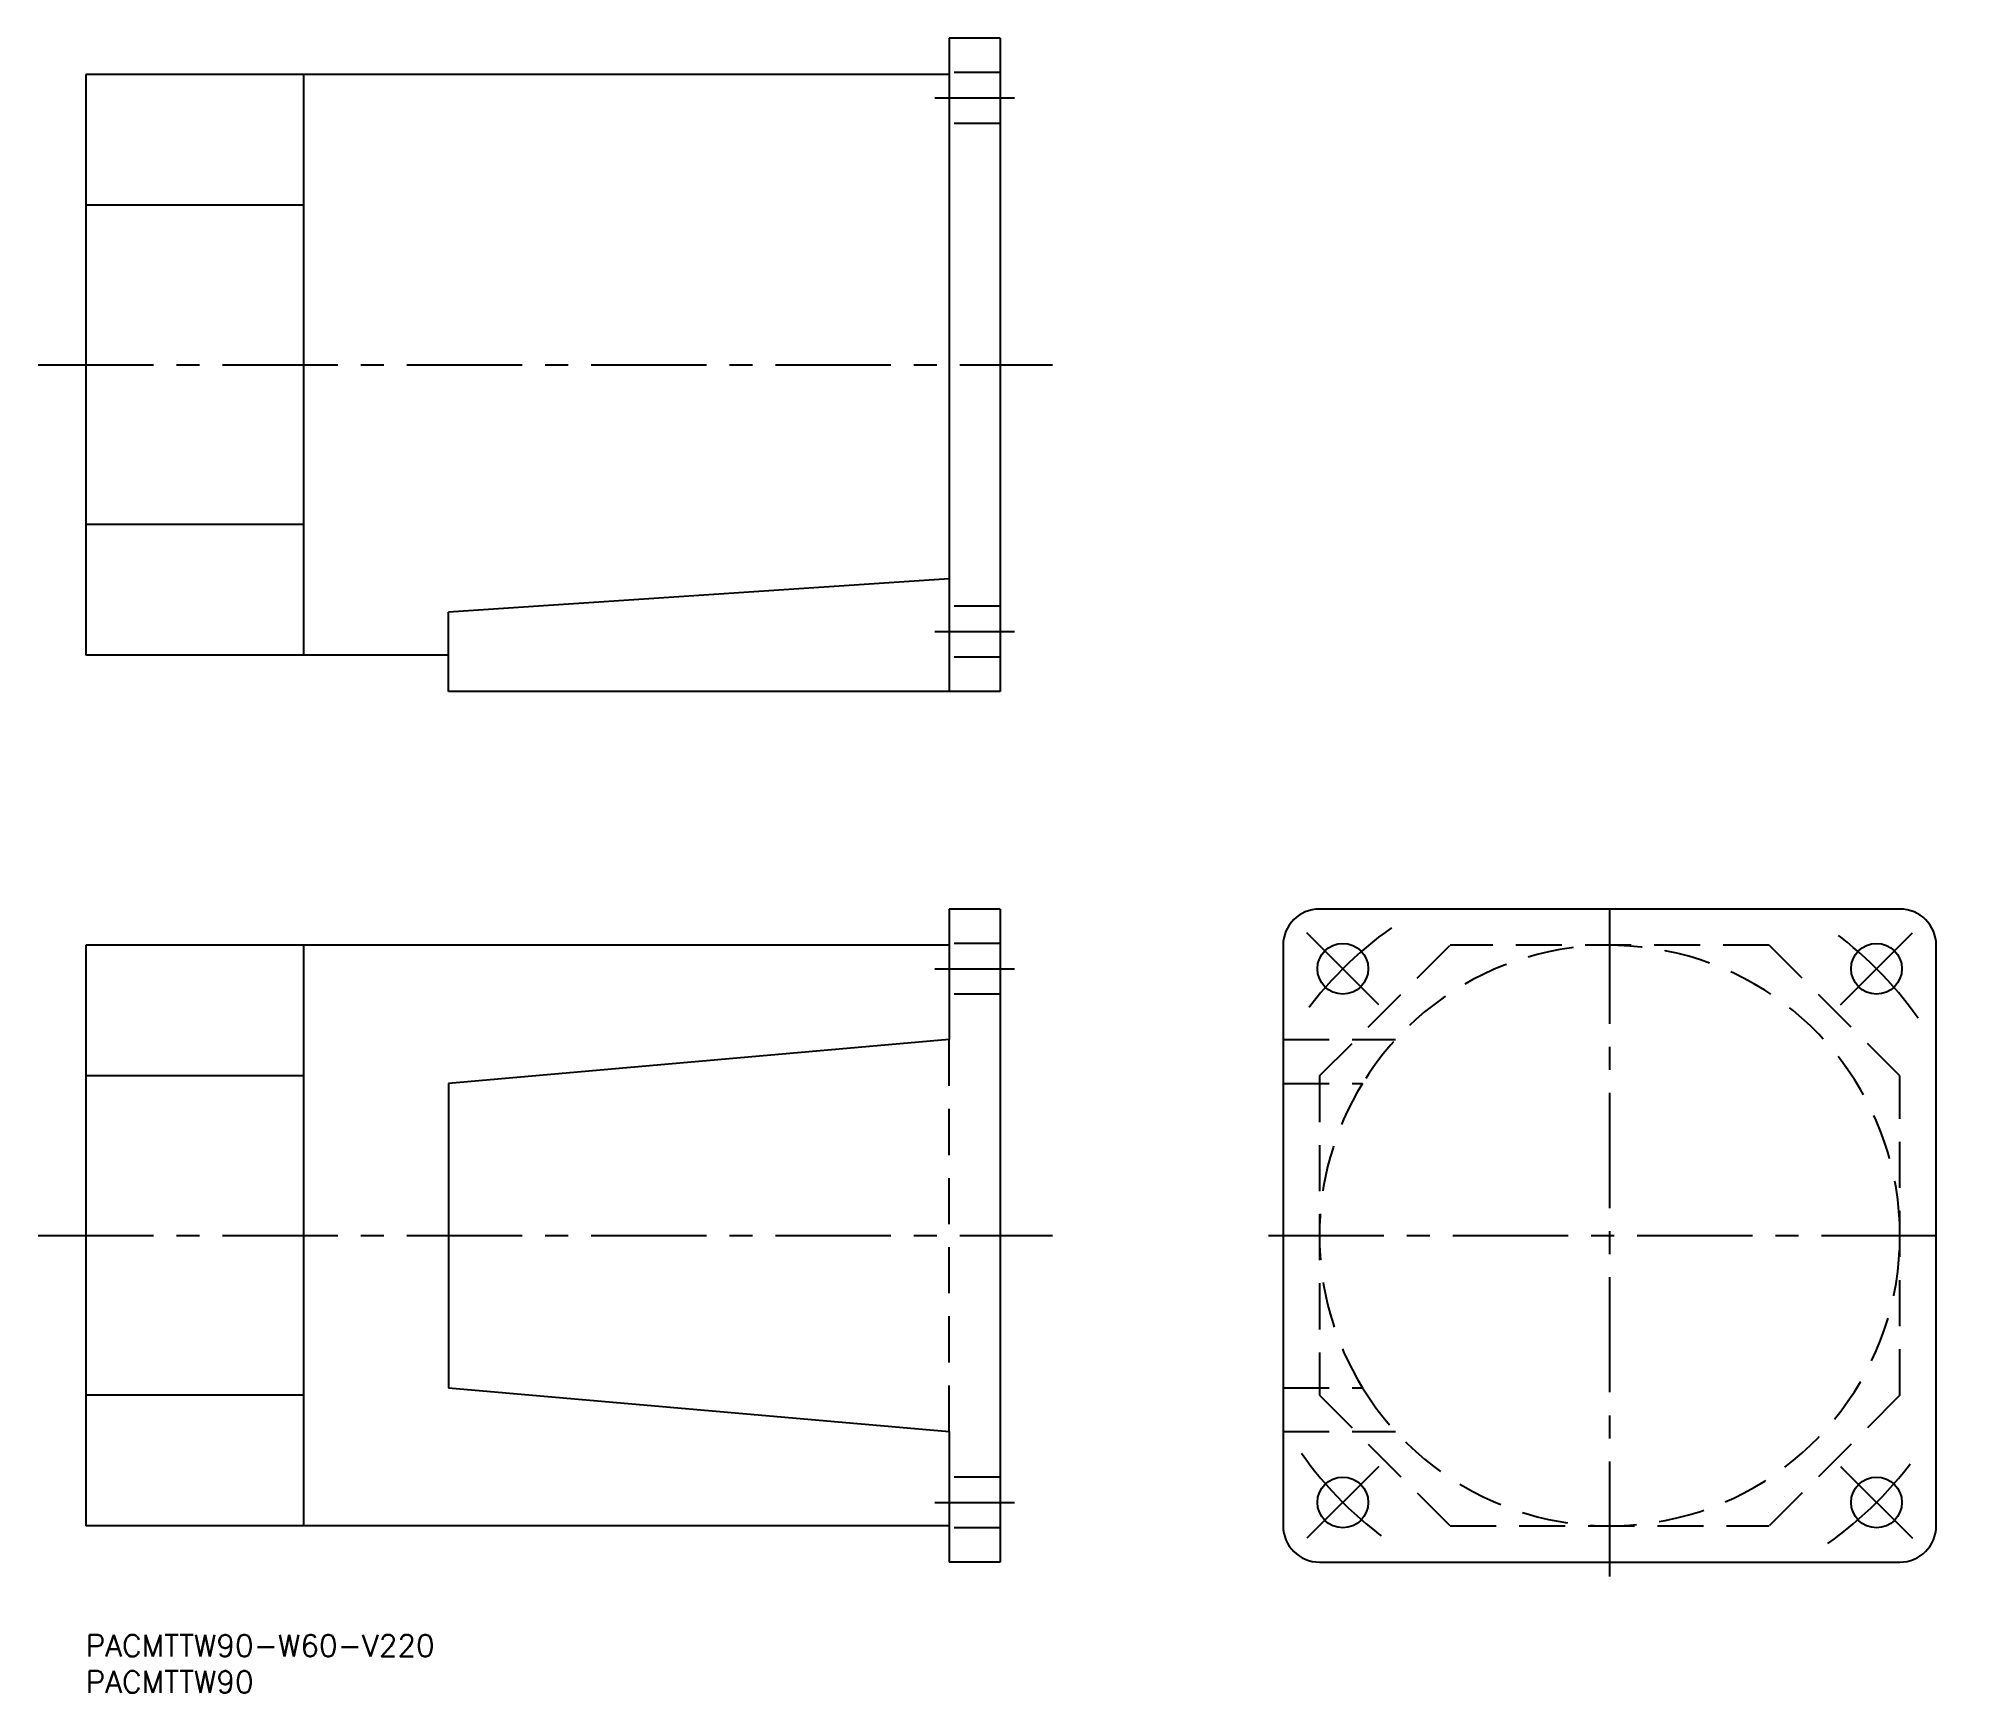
# Model space of a CAD drawing. Extents: x -7 to 257, y -8 to 220.
import ezdxf

# ---------------------------------------------------------------- set-up
doc = ezdxf.new("R2010")
doc.units = 0
doc.header["$LTSCALE"] = 0.5
doc.linetypes.add('CENTER', pattern=[50.8, 31.75, -6.35, 6.35, -6.35])
doc.linetypes.add('DASHED', pattern=[19.05, 12.7, -6.35])
for name, color, linetype in [('MSM_CENTER', 1, 'CENTER'), ('MSM_CONTINUOUS', 7, 'CONTINUOUS'), ('MSM_DASHED', 4, 'DASHED'), ('MSM_PART_NUMBER', 7, 'CONTINUOUS')]:
    doc.layers.add(name, color=color, linetype=linetype)
doc.styles.get("Standard").update_dxf_attribs({"font": 'txt.shx', "height": 3, "bigfont": 'bigfont.shx'})

msp = doc.modelspace()

# ---------------------------------------------------------------- linework, layer by layer
at = {"layer": 'MSM_CENTER'}
for p, q in [((117, 211.77), (128, 211.77)), ((-6.55, 175), (133.2, 175)), ((117, 138.23), (128, 138.23)), ((210, 8), (210, 102)), ((178.18, 86.82), (168.28, 96.72)), ((241.82, 86.82), (251.72, 96.72)), ((117, 91.77), (128, 91.77)), ((-6.55, 55), (133.2, 55)), ((163, 55), (257, 55)), ((178.18, 23.18), (168.28, 13.28)), ((241.82, 23.18), (251.72, 13.28)), ((117, 18.23), (128, 18.23))]:
    msp.add_line(p, q, dxfattribs=at)
for start, end in [(125.3168, 144.7946), (35.2054, 54.6832), (215.2054, 234.6832), (305.3168, 324.7946)]:
    msp.add_arc((210, 55), 52, start, end, dxfattribs=at)
at = {"layer": 'MSM_CONTINUOUS'}
for p, q in [((119, 220), (119, 130)), ((126, 220), (119, 220)), ((126, 220), (126, 130)), ((0, 215), (0, 135)), ((119, 215), (0, 215)), ((30, 215), (30, 135)), ((30, 197), (0, 197)), ((30, 153), (0, 153)), ((119, 145.49), (50, 140.93)), ((50, 130), (50, 140.93)), ((50, 135), (0, 135)), ((126, 130), (50, 130)), ((119, 100), (119, 82)), ((126, 100), (119, 100)), ((126, 100), (126, 10)), ((250, 100), (170, 100)), ((119, 95), (0, 95)), ((0, 95), (0, 15)), ((30, 95), (30, 15)), ((165, 95), (165, 15)), ((255, 15), (255, 95)), ((119, 82), (50, 75.96)), ((30, 77), (0, 77)), ((50, 75.96), (50, 34.04)), ((30, 33), (0, 33)), ((50, 34.04), (119, 28)), ((119, 28), (119, 10)), ((119, 15), (0, 15)), ((126, 10), (119, 10)), ((170, 10), (250, 10))]:
    msp.add_line(p, q, dxfattribs=at)
for centre in [(173.23, 91.77), (246.77, 91.77), (173.23, 18.23), (246.77, 18.23)]:
    msp.add_circle(centre, 3.5, dxfattribs=at)
for centre, start, end in [((170, 95), 90, 180), ((250, 95), 0, 90), ((170, 15), 180, 270), ((250, 15), 270, 0)]:
    msp.add_arc(centre, 5, start, end, dxfattribs=at)
at = {"layer": 'MSM_DASHED'}
for p, q in [((126, 215.27), (119, 215.27)), ((126, 208.27), (119, 208.27)), ((126, 141.73), (119, 141.73)), ((126, 134.73), (119, 134.73)), ((126, 95.27), (119, 95.27)), ((170, 77), (188, 95)), ((232, 95), (188, 95)), ((250, 77), (232, 95)), ((126, 88.27), (119, 88.27)), ((119, 28), (119, 82)), ((165, 82), (180.49, 82)), ((170, 77), (170, 33)), ((250, 33), (250, 77)), ((165, 75.96), (175.93, 75.96)), ((165, 34.04), (175.93, 34.04)), ((170, 33), (188, 15)), ((250, 33), (232, 15)), ((165, 28), (180.49, 28)), ((126, 21.73), (119, 21.73)), ((126, 14.73), (119, 14.73)), ((188, 15), (232, 15))]:
    msp.add_line(p, q, dxfattribs=at)
for start, end in [(211.6065, 148.3935), (148.3935, 211.6065)]:
    msp.add_arc((210, 55), 40, start, end, dxfattribs=at)

# ---------------------------------------------------------------- texts
at = {"layer": 'MSM_PART_NUMBER'}
for s, p in [('PACMTTW90-W60-V220', (0, -3)), ('PACMTTW90', (0, -8))]:
    msp.add_text(s, height=3, dxfattribs=at).set_placement(p)

doc.saveas('drawing.dxf')
